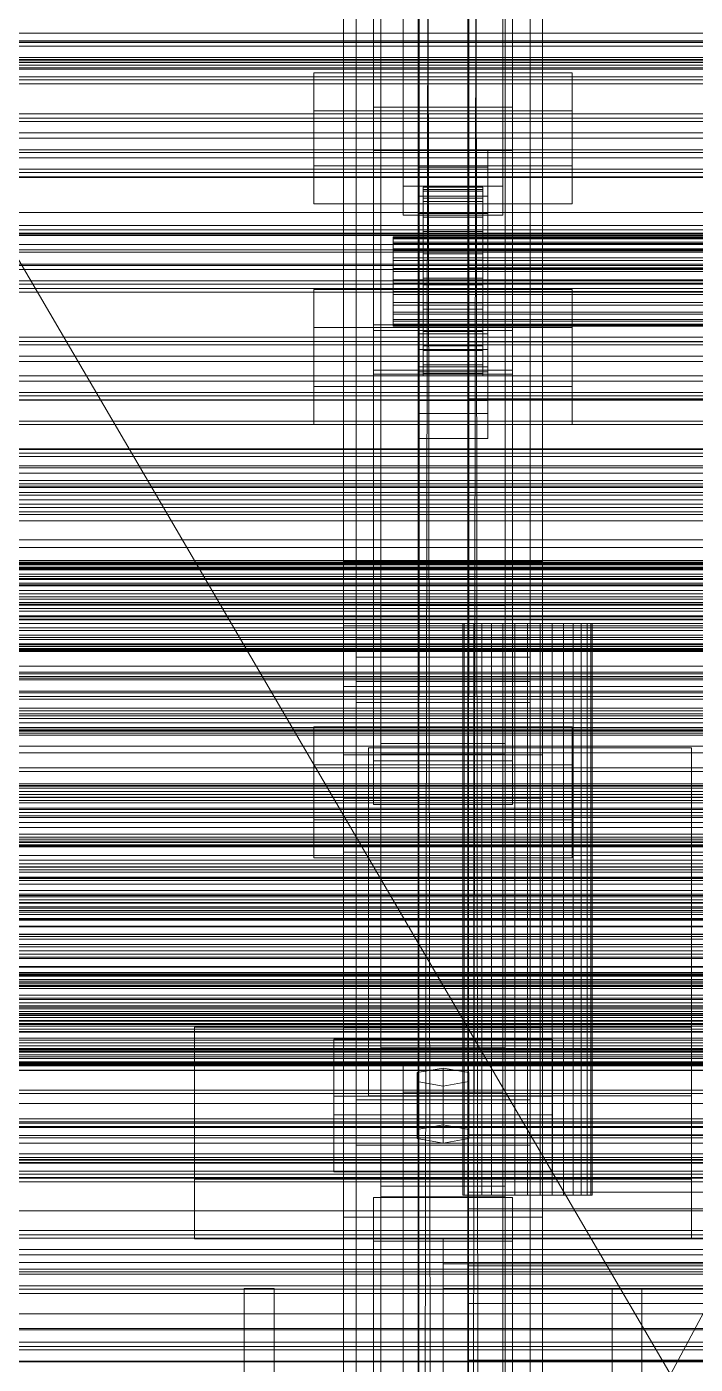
# Model space of a CAD drawing. Header units: millimetres. Extents: x -1970 to 59977, y -65068 to 6837.
# Drawn here: x -513.8 to -379.3, y -33534 to -33265 of the extents above; entities that cross this region are included whole.
import ezdxf

# ---------------------------------------------------------------- set-up
doc = ezdxf.new("R2010")
doc.units = ezdxf.units.MM
for name, color, linetype, lineweight in [('frontal_C01', 7, 'Continuous', 0), ('frontal_C02', 7, 'Continuous', 0), ('frontal_C03', 7, 'Continuous', 0), ('frontal_mezcladora', 7, 'Continuous', 0), ('frontal_secador', 7, 'Continuous', 0)]:
    doc.layers.add(name, color=color, linetype=linetype, lineweight=lineweight)

msp = doc.modelspace()

# ---------------------------------------------------------------- linework, layer by layer
at = {"layer": 'frontal_C01'}
for p, q in [((-442.5, -33383.501), (-442.5, -32742.009)), ((-417.5, -32742.009), (-417.5, -33383.501)), ((-442.5, -33409.133), (-442.5, -32767.641)), ((-417.5, -33409.133), (-417.5, -32767.641)), ((-450, -33372.504), (-450, -33007.252)), ((-410, -33007.252), (-410, -33372.504)), ((-450, -33420.131), (-450, -33054.879)), ((-410, -33420.131), (-410, -33054.879)), ((-450, -33466.278), (-450, -33101.026)), ((-410, -33101.026), (-410, -33466.278)), ((-447.5, -33391.752), (-447.5, -33115.512)), ((-412.5, -33115.512), (-412.5, -33391.752)), ((-447.5, -33400.883), (-447.5, -33124.643)), ((-412.5, -33400.883), (-412.5, -33124.643)), ((-450, -33504.38), (-450, -33139.128)), ((-410, -33504.38), (-410, -33139.128)), ((-444, -33324.929), (-444, -33237.742)), ((-416, -33237.742), (-416, -33324.929)), ((-444, -33246.873), (-444, -33334.06)), ((-416, -33334.06), (-416, -33246.873)), ((-456, -33337.33), (-456, -33317.85)), ((-456, -33317.85), (-404, -33317.85)), ((-456, -33325.47), (-456, -33317.85)), ((-404, -33317.85), (-404, -33337.33)), ((-404, -33317.85), (-404, -33325.47)), ((-404, -33325.47), (-456, -33325.47)), ((-456, -33325.47), (-456, -33344.95)), ((-416, -33324.929), (-444, -33324.929)), ((-444, -33324.929), (-444, -33334.06)), ((-416, -33334.06), (-416, -33324.929)), ((-404, -33344.95), (-404, -33325.47)), ((-444, -33334.06), (-416, -33334.06)), ((-404, -33337.33), (-456, -33337.33)), ((-456, -33337.33), (-456, -33344.95)), ((-404, -33344.95), (-404, -33337.33)), ((-456, -33344.95), (-404, -33344.95)), ((-410, -33372.504), (-450, -33372.504)), ((-450, -33372.504), (-450, -33420.131)), ((-450, -33737.755), (-450, -33372.504)), ((-410, -33420.131), (-410, -33372.504)), ((-410, -33372.504), (-410, -33737.755)), ((-417.5, -33381.356), (-442.5, -33381.356)), ((-442.5, -33381.356), (-442.5, -33411.278)), ((-442.5, -33470.368), (-442.5, -33381.356)), ((-417.5, -33411.278), (-417.5, -33381.356)), ((-417.5, -33381.356), (-417.5, -33470.368)), ((-442.5, -33409.133), (-442.5, -33383.501)), ((-442.5, -33383.501), (-417.5, -33383.501)), ((-417.5, -33383.501), (-417.5, -33409.133)), ((-450, -33397.642), (-450, -33385.467)), ((-450, -33385.467), (450, -33385.467)), ((-450, -33418.806), (-450, -33385.467)), ((-412.5, -33391.752), (-447.5, -33391.752)), ((-447.5, -33391.752), (-447.5, -33400.883)), ((-412.5, -33400.883), (-412.5, -33391.752)), ((450, -33397.642), (-450, -33397.642)), ((-450, -33397.642), (-450, -33430.981)), ((-447.5, -33400.883), (-412.5, -33400.883)), ((-417.5, -33409.133), (-442.5, -33409.133)), ((-442.5, -33411.278), (-417.5, -33411.278)), ((-442.5, -33500.29), (-442.5, -33411.278)), ((-417.5, -33500.29), (-417.5, -33411.278)), ((450, -33418.806), (-450, -33418.806)), ((-450, -33418.806), (-450, -33430.981)), ((-450, -33420.131), (-410, -33420.131)), ((-450, -33785.383), (-450, -33420.131)), ((-410, -33785.383), (-410, -33420.131)), ((-450, -33430.981), (450, -33430.981)), ((-452, -33483.829), (-452, -33468.61)), ((-452, -33468.61), (-408, -33468.61)), ((-452, -33480.041), (-452, -33468.61)), ((-410, -33466.278), (-450, -33466.278)), ((-450, -33466.278), (-450, -33504.38)), ((-450, -33831.53), (-450, -33466.278)), ((-410, -33504.38), (-410, -33466.278)), ((-410, -33466.278), (-410, -33831.53)), ((-408, -33468.61), (-408, -33483.829)), ((-408, -33468.61), (-408, -33480.041)), ((-442.5, -33500.29), (-442.5, -33470.368)), ((-442.5, -33470.368), (-417.5, -33470.368)), ((-417.5, -33470.368), (-417.5, -33500.29)), ((-417.5, -33472.513), (-442.5, -33472.513)), ((-442.5, -33472.513), (-442.5, -33498.145)), ((-442.5, -34114.005), (-442.5, -33472.513)), ((-438, -33479.264), (-438, -33473.176)), ((-438, -33473.176), (-418, -33473.176)), ((-438, -33613.72), (-438, -33473.176)), ((-418, -33473.176), (-418, -33479.264)), ((-418, -33473.176), (-418, -33613.72)), ((-417.5, -33498.145), (-417.5, -33472.513)), ((-417.5, -33472.513), (-417.5, -34114.005)), ((-430, -33474.394), (-435.196, -33475.307)), ((-435.196, -33475.307), (-435.196, -33477.133)), ((-435.196, -33486.737), (-435.196, -33475.307)), ((-424.804, -33475.307), (-430, -33474.394)), ((-430, -33485.824), (-430, -33474.394)), ((-424.804, -33477.133), (-424.804, -33475.307)), ((-424.804, -33486.737), (-424.804, -33475.307)), ((-418, -33479.264), (-438, -33479.264)), ((-438, -33479.264), (-438, -33619.807)), ((-435.196, -33477.133), (-430, -33478.046)), ((-435.196, -33488.564), (-435.196, -33477.133)), ((-430, -33478.046), (-424.804, -33477.133)), ((-430, -33478.046), (-430, -33489.477)), ((-424.804, -33488.564), (-424.804, -33477.133)), ((-418, -33619.807), (-418, -33479.264)), ((-408, -33480.041), (-452, -33480.041)), ((-452, -33480.041), (-452, -33495.26)), ((-447.5, -33489.895), (-447.5, -33480.764)), ((-447.5, -33480.764), (-412.5, -33480.764)), ((-447.5, -33757.004), (-447.5, -33480.764)), ((-412.5, -33480.764), (-412.5, -33489.895)), ((-412.5, -33480.764), (-412.5, -33757.004)), ((-408, -33495.26), (-408, -33480.041)), ((-408, -33483.829), (-452, -33483.829)), ((-452, -33483.829), (-452, -33495.26)), ((-408, -33495.26), (-408, -33483.829)), ((-435.196, -33486.737), (-430, -33485.824)), ((-435.196, -33488.564), (-435.196, -33486.737)), ((-430, -33485.824), (-424.804, -33486.737)), ((-424.804, -33486.737), (-424.804, -33488.564)), ((-412.5, -33489.895), (-447.5, -33489.895)), ((-447.5, -33766.135), (-447.5, -33489.895)), ((-430, -33489.477), (-435.196, -33488.564)), ((-424.804, -33488.564), (-430, -33489.477)), ((-412.5, -33766.135), (-412.5, -33489.895)), ((-452, -33495.26), (-408, -33495.26)), ((-442.5, -33498.145), (-417.5, -33498.145)), ((-442.5, -34139.637), (-442.5, -33498.145)), ((-417.5, -34139.637), (-417.5, -33498.145)), ((-417.5, -33500.29), (-442.5, -33500.29)), ((-450, -33504.38), (-410, -33504.38)), ((-450, -33869.632), (-450, -33504.38)), ((-410, -33869.632), (-410, -33504.38)), ((-425, -33537.21), (-425, -33521.747)), ((-425, -33521.747), (425, -33521.747)), ((-425, -33533.178), (-425, -33521.747)), ((425, -33533.178), (-425, -33533.178)), ((-425, -33533.178), (-425, -33548.64))]:
    msp.add_line(p, q, dxfattribs=at)
at = {"layer": 'frontal_C02'}
for p, q in [((-450, -33373.127), (-450, -33022.409)), ((-410, -33022.409), (-410, -33373.127)), ((-442.5, -33560.475), (-442.5, -33028.053)), ((-417.5, -33028.053), (-417.5, -33560.475)), ((-442.5, -33587.441), (-442.5, -33055.019)), ((-417.5, -33587.441), (-417.5, -33055.019)), ((-450, -33411.381), (-450, -33060.662)), ((-410, -33411.381), (-410, -33060.662)), ((-438, -33297.034), (-438, -33159.13)), ((-418, -33159.13), (-418, -33297.034)), ((-438, -33164.975), (-438, -33302.879)), ((-418, -33302.879), (-418, -33164.975)), ((-444, -33281.117), (-444, -33195.297)), ((-416, -33195.297), (-416, -33281.117)), ((-450, -33550.05), (-450, -33199.331)), ((-410, -33199.331), (-410, -33550.05)), ((-444, -33204.065), (-444, -33289.885)), ((-416, -33289.885), (-416, -33204.065)), ((-450, -33597.867), (-450, -33247.148)), ((-410, -33597.867), (-410, -33247.148)), ((-456, -33292.941), (-456, -33274.236)), ((-456, -33274.236), (-404, -33274.236)), ((-456, -33281.887), (-456, -33274.236)), ((-404, -33274.236), (-404, -33292.941)), ((-404, -33274.236), (-404, -33281.887)), ((-404, -33281.887), (-456, -33281.887)), ((-456, -33281.887), (-456, -33300.592)), ((-416, -33281.117), (-444, -33281.117)), ((-444, -33281.117), (-444, -33289.885)), ((-416, -33289.885), (-416, -33281.117)), ((-404, -33300.592), (-404, -33281.887)), ((-444, -33289.885), (-416, -33289.885)), ((-435, -33293.209), (-435, -33289.701)), ((-435, -33289.701), (-421, -33289.701)), ((-435, -33329.868), (-435, -33289.701)), ((-421, -33289.701), (-421, -33293.209)), ((-421, -33289.701), (-421, -33329.868)), ((-404, -33292.941), (-456, -33292.941)), ((-456, -33292.941), (-456, -33300.592)), ((-421, -33293.209), (-435, -33293.209)), ((-435, -33293.209), (-435, -33333.375)), ((-421, -33333.375), (-421, -33293.209)), ((-404, -33300.592), (-404, -33292.941)), ((-418, -33297.034), (-438, -33297.034)), ((-438, -33297.034), (-438, -33302.879)), ((-435, -33302.561), (-435, -33299.054)), ((-435, -33299.054), (-421, -33299.054)), ((-435, -33339.22), (-435, -33299.054)), ((-434, -33307.22), (-434, -33297.226)), ((-434, -33297.226), (-434, -33297.702)), ((-434, -33297.226), (-422, -33297.226)), ((-434, -33298.044), (-434, -33297.226)), ((-434, -33307.445), (-434, -33297.702)), ((-434, -33297.702), (-434, -33299.439)), ((-434, -33297.702), (-422, -33297.702)), ((-434, -33307.607), (-434, -33298.044)), ((-434, -33298.044), (-422, -33298.044)), ((-434, -33300.1), (-434, -33298.044)), ((-422, -33297.702), (-422, -33297.226)), ((-422, -33297.226), (-422, -33307.22)), ((-422, -33297.226), (-422, -33298.044)), ((-422, -33299.439), (-422, -33297.702)), ((-422, -33297.702), (-422, -33307.445)), ((-422, -33298.044), (-422, -33307.607)), ((-422, -33298.044), (-422, -33300.1)), ((-421, -33299.054), (-421, -33302.561)), ((-421, -33299.054), (-421, -33339.22)), ((-418, -33302.879), (-418, -33297.034)), ((-456, -33300.592), (-404, -33300.592)), ((-434, -33308.268), (-434, -33299.439)), ((-434, -33299.439), (-434, -33302.32)), ((-434, -33299.439), (-422, -33299.439)), ((-434, -33308.581), (-434, -33300.1)), ((-434, -33300.1), (-422, -33300.1)), ((-434, -33303.255), (-434, -33300.1)), ((-422, -33302.32), (-422, -33299.439)), ((-422, -33299.439), (-422, -33308.268)), ((-422, -33300.1), (-422, -33308.581)), ((-422, -33300.1), (-422, -33303.255)), ((-438, -33302.879), (-418, -33302.879)), ((-421, -33302.561), (-435, -33302.561)), ((-435, -33302.561), (-435, -33342.727)), ((-434, -33309.633), (-434, -33302.32)), ((-434, -33302.32), (-434, -33306.148)), ((-434, -33302.32), (-422, -33302.32)), ((-434, -33310.076), (-434, -33303.255)), ((-434, -33303.255), (-422, -33303.255)), ((-434, -33307.293), (-434, -33303.255)), ((-422, -33306.148), (-422, -33302.32)), ((-422, -33302.32), (-422, -33309.633)), ((-422, -33303.255), (-422, -33310.076)), ((-422, -33303.255), (-422, -33307.293)), ((-421, -33342.727), (-421, -33302.561)), ((-440, -33307.607), (-440, -33307.22)), ((-440, -33307.22), (-440, -33307.445)), ((-440, -33307.22), (440, -33307.22)), ((-434, -33311.446), (-434, -33306.148)), ((-434, -33306.148), (-434, -33310.661)), ((-434, -33306.148), (-422, -33306.148)), ((-434, -33307.445), (-434, -33307.22)), ((-422, -33307.22), (-434, -33307.22)), ((-434, -33307.22), (-434, -33307.607)), ((-434, -33311.988), (-434, -33307.293)), ((-434, -33307.293), (-422, -33307.293)), ((-434, -33311.938), (-434, -33307.293)), ((-422, -33310.661), (-422, -33306.148)), ((-422, -33306.148), (-422, -33311.446)), ((-422, -33307.22), (-422, -33307.445)), ((-422, -33307.607), (-422, -33307.22)), ((-422, -33307.293), (-422, -33311.988)), ((-422, -33307.293), (-422, -33311.938)), ((-440, -33307.445), (-440, -33308.268)), ((-440, -33307.445), (440, -33307.445)), ((-440, -33308.581), (-440, -33307.607)), ((-440, -33307.607), (440, -33307.607)), ((-440, -33308.268), (-440, -33309.633)), ((-440, -33308.268), (440, -33308.268)), ((-440, -33310.076), (-440, -33308.581)), ((-440, -33308.581), (440, -33308.581)), ((-440, -33309.633), (-440, -33311.446)), ((-440, -33309.633), (440, -33309.633)), ((-440, -33311.988), (-440, -33310.076)), ((-440, -33310.076), (440, -33310.076)), ((-434, -33308.268), (-434, -33307.445)), ((-422, -33307.445), (-434, -33307.445)), ((-422, -33307.607), (-434, -33307.607)), ((-434, -33307.607), (-434, -33308.581)), ((-434, -33309.633), (-434, -33308.268)), ((-422, -33308.268), (-434, -33308.268)), ((-422, -33308.581), (-434, -33308.581)), ((-434, -33308.581), (-434, -33310.076)), ((-434, -33311.446), (-434, -33309.633)), ((-422, -33309.633), (-434, -33309.633)), ((-422, -33310.076), (-434, -33310.076)), ((-434, -33310.076), (-434, -33311.988)), ((-422, -33307.445), (-422, -33308.268)), ((-422, -33308.581), (-422, -33307.607)), ((-422, -33308.268), (-422, -33309.633)), ((-422, -33310.076), (-422, -33308.581)), ((-422, -33309.633), (-422, -33311.446)), ((-422, -33311.988), (-422, -33310.076)), ((-440, -33311.446), (-440, -33313.584)), ((-440, -33311.446), (440, -33311.446)), ((-440, -33314.189), (-440, -33311.988)), ((-440, -33311.988), (440, -33311.988)), ((-434, -33310.661), (-434, -33313.584)), ((-422, -33310.661), (-434, -33310.661)), ((-434, -33310.661), (-434, -33315.553)), ((-434, -33313.584), (-434, -33311.446)), ((-422, -33311.446), (-434, -33311.446)), ((-434, -33314.189), (-434, -33311.938)), ((-434, -33311.938), (-422, -33311.938)), ((-434, -33316.875), (-434, -33311.938)), ((-422, -33311.988), (-434, -33311.988)), ((-434, -33311.988), (-434, -33314.189)), ((-422, -33313.584), (-422, -33310.661)), ((-422, -33315.553), (-422, -33310.661)), ((-422, -33311.446), (-422, -33313.584)), ((-422, -33311.938), (-422, -33314.189)), ((-422, -33311.938), (-422, -33316.875)), ((-422, -33314.189), (-422, -33311.988)), ((-440, -33313.584), (-440, -33315.901)), ((440, -33313.584), (-440, -33313.584)), ((-440, -33316.527), (-440, -33314.189)), ((-440, -33314.189), (440, -33314.189)), ((-434, -33313.584), (-422, -33313.584)), ((-434, -33315.901), (-434, -33313.584)), ((-422, -33314.189), (-434, -33314.189)), ((-434, -33314.189), (-434, -33316.527)), ((-425, -33328.326), (-425, -33313.479)), ((-425, -33313.479), (425, -33313.479)), ((-425, -33324.955), (-425, -33313.479)), ((-422, -33313.584), (-422, -33315.901)), ((-422, -33316.527), (-422, -33314.189)), ((-440, -33315.901), (-440, -33318.24)), ((-440, -33315.901), (440, -33315.901)), ((-440, -33318.845), (-440, -33316.527)), ((-440, -33316.527), (440, -33316.527)), ((-434, -33315.901), (-434, -33315.553)), ((-434, -33315.553), (-434, -33320.491)), ((-434, -33315.553), (-422, -33315.553)), ((-434, -33318.24), (-434, -33315.901)), ((-422, -33315.901), (-434, -33315.901)), ((-434, -33316.527), (-434, -33316.875)), ((-422, -33316.527), (-434, -33316.527)), ((-434, -33316.527), (-434, -33318.845)), ((-434, -33316.875), (-422, -33316.875)), ((-434, -33321.767), (-434, -33316.875)), ((-422, -33320.491), (-422, -33315.553)), ((-422, -33315.553), (-422, -33315.901)), ((-422, -33315.901), (-422, -33318.24)), ((-422, -33316.875), (-422, -33316.527)), ((-422, -33318.845), (-422, -33316.527)), ((-422, -33316.875), (-422, -33321.767)), ((-440, -33318.24), (-440, -33320.441)), ((-440, -33318.24), (440, -33318.24)), ((-440, -33320.983), (-440, -33318.845)), ((-440, -33318.845), (440, -33318.845)), ((-440, -33320.441), (-440, -33322.353)), ((-440, -33320.441), (440, -33320.441)), ((-434, -33320.441), (-434, -33318.24)), ((-434, -33318.24), (-434, -33320.491)), ((-422, -33318.24), (-434, -33318.24)), ((-434, -33318.845), (-434, -33321.767)), ((-422, -33318.845), (-434, -33318.845)), ((-434, -33318.845), (-434, -33320.983)), ((-434, -33322.353), (-434, -33320.441)), ((-434, -33320.441), (-434, -33325.136)), ((-422, -33320.441), (-434, -33320.441)), ((-434, -33320.491), (-434, -33325.136)), ((-434, -33320.491), (-422, -33320.491)), ((-422, -33320.491), (-422, -33318.24)), ((-422, -33318.24), (-422, -33320.441)), ((-422, -33321.767), (-422, -33318.845)), ((-422, -33320.983), (-422, -33318.845)), ((-422, -33325.136), (-422, -33320.441)), ((-422, -33320.441), (-422, -33322.353)), ((-422, -33325.136), (-422, -33320.491)), ((-440, -33322.796), (-440, -33320.983)), ((-440, -33320.983), (440, -33320.983)), ((-440, -33322.353), (-440, -33323.847)), ((-440, -33322.353), (440, -33322.353)), ((-440, -33324.16), (-440, -33322.796)), ((-440, -33322.796), (440, -33322.796)), ((-434, -33320.983), (-434, -33326.281)), ((-422, -33320.983), (-434, -33320.983)), ((-434, -33320.983), (-434, -33322.796)), ((-434, -33321.767), (-422, -33321.767)), ((-434, -33326.281), (-434, -33321.767)), ((-434, -33323.847), (-434, -33322.353)), ((-434, -33322.353), (-434, -33329.174)), ((-422, -33322.353), (-434, -33322.353)), ((-434, -33322.796), (-434, -33330.109)), ((-422, -33322.796), (-434, -33322.796)), ((-434, -33322.796), (-434, -33324.16)), ((-422, -33326.281), (-422, -33320.983)), ((-422, -33322.796), (-422, -33320.983)), ((-422, -33321.767), (-422, -33326.281)), ((-422, -33329.174), (-422, -33322.353)), ((-422, -33322.353), (-422, -33323.847)), ((-422, -33330.109), (-422, -33322.796)), ((-422, -33324.16), (-422, -33322.796)), ((-444, -33334.85), (-444, -33326.082)), ((-444, -33326.082), (-416, -33326.082)), ((-444, -33412.637), (-444, -33326.082)), ((-440, -33323.847), (-440, -33324.821)), ((-440, -33323.847), (440, -33323.847)), ((-440, -33324.984), (-440, -33324.16)), ((-440, -33324.16), (440, -33324.16)), ((-440, -33324.821), (-440, -33325.209)), ((-440, -33324.821), (440, -33324.821)), ((-440, -33325.209), (-440, -33324.984)), ((-440, -33324.984), (440, -33324.984)), ((-440, -33325.209), (440, -33325.209)), ((-434, -33324.821), (-434, -33323.847)), ((-434, -33323.847), (-434, -33332.328)), ((-422, -33323.847), (-434, -33323.847)), ((-434, -33324.16), (-434, -33332.989)), ((-422, -33324.16), (-434, -33324.16)), ((-434, -33324.16), (-434, -33324.984)), ((-434, -33325.209), (-434, -33324.821)), ((-434, -33324.821), (-434, -33334.385)), ((-422, -33324.821), (-434, -33324.821)), ((-434, -33324.984), (-434, -33334.727)), ((-422, -33324.984), (-434, -33324.984)), ((-434, -33324.984), (-434, -33325.209)), ((-434, -33325.136), (-434, -33329.174)), ((-434, -33325.136), (-422, -33325.136)), ((-434, -33325.209), (-434, -33335.203)), ((-422, -33325.209), (-434, -33325.209)), ((425, -33324.955), (-425, -33324.955)), ((-425, -33324.955), (-425, -33339.802)), ((-422, -33332.328), (-422, -33323.847)), ((-422, -33323.847), (-422, -33324.821)), ((-422, -33332.989), (-422, -33324.16)), ((-422, -33324.984), (-422, -33324.16)), ((-422, -33334.385), (-422, -33324.821)), ((-422, -33324.821), (-422, -33325.209)), ((-422, -33334.727), (-422, -33324.984)), ((-422, -33325.209), (-422, -33324.984)), ((-422, -33329.174), (-422, -33325.136)), ((-422, -33335.203), (-422, -33325.209)), ((-416, -33326.082), (-416, -33334.85)), ((-416, -33326.082), (-416, -33412.637)), ((-435, -33340.151), (-435, -33326.706)), ((-435, -33326.706), (-421, -33326.706)), ((-435, -33334.357), (-435, -33326.706)), ((-434, -33326.281), (-422, -33326.281)), ((-434, -33330.109), (-434, -33326.281)), ((425, -33328.326), (-425, -33328.326)), ((-425, -33328.326), (-425, -33339.802)), ((-422, -33326.281), (-422, -33330.109)), ((-421, -33326.706), (-421, -33340.151)), ((-421, -33326.706), (-421, -33334.357)), ((-421, -33329.868), (-435, -33329.868)), ((-435, -33329.868), (-435, -33333.375)), ((-434, -33329.174), (-434, -33332.328)), ((-434, -33329.174), (-422, -33329.174)), ((-434, -33330.109), (-422, -33330.109)), ((-434, -33332.989), (-434, -33330.109)), ((-422, -33332.328), (-422, -33329.174)), ((-422, -33330.109), (-422, -33332.989)), ((-421, -33333.375), (-421, -33329.868)), ((-435, -33333.375), (-421, -33333.375)), ((-434, -33332.328), (-434, -33334.385)), ((-434, -33332.328), (-422, -33332.328)), ((-434, -33332.989), (-422, -33332.989)), ((-434, -33334.727), (-434, -33332.989)), ((-422, -33334.385), (-422, -33332.328)), ((-422, -33332.989), (-422, -33334.727)), ((-416, -33334.85), (-444, -33334.85)), ((-444, -33334.85), (-444, -33421.405)), ((-421, -33334.357), (-435, -33334.357)), ((-435, -33334.357), (-435, -33347.801)), ((-434, -33334.385), (-434, -33335.203)), ((-434, -33334.385), (-422, -33334.385)), ((-434, -33334.727), (-422, -33334.727)), ((-434, -33335.203), (-434, -33334.727)), ((-434, -33335.203), (-422, -33335.203)), ((-422, -33335.203), (-422, -33334.385)), ((-422, -33334.727), (-422, -33335.203)), ((-421, -33347.801), (-421, -33334.357)), ((-416, -33421.405), (-416, -33334.85)), ((-421, -33339.22), (-435, -33339.22)), ((-435, -33339.22), (-435, -33342.727)), ((-421, -33342.727), (-421, -33339.22)), ((-421, -33340.151), (-435, -33340.151)), ((-435, -33340.151), (-435, -33347.801)), ((-425, -33339.802), (425, -33339.802)), ((-421, -33347.801), (-421, -33340.151)), ((-435, -33342.727), (-421, -33342.727)), ((-435, -33347.801), (-421, -33347.801)), ((-410, -33373.127), (-450, -33373.127)), ((-450, -33373.127), (-450, -33411.381)), ((-450, -33723.846), (-450, -33373.127)), ((-410, -33411.381), (-410, -33373.127)), ((-410, -33373.127), (-410, -33723.846)), ((-447.5, -33396.638), (-447.5, -33387.87)), ((-447.5, -33387.87), (-412.5, -33387.87)), ((-447.5, -33569.574), (-447.5, -33387.87)), ((-412.5, -33387.87), (-412.5, -33396.638)), ((-412.5, -33387.87), (-412.5, -33569.574)), ((-412.5, -33396.638), (-447.5, -33396.638)), ((-447.5, -33578.342), (-447.5, -33396.638)), ((-412.5, -33578.342), (-412.5, -33396.638)), ((-456, -33424.461), (-456, -33405.756)), ((-456, -33405.756), (-404, -33405.756)), ((-456, -33413.406), (-456, -33405.756)), ((-404, -33405.756), (-404, -33424.461)), ((-404, -33405.756), (-404, -33413.406)), ((-450, -33411.381), (-410, -33411.381)), ((-450, -33762.099), (-450, -33411.381)), ((-410, -33762.099), (-410, -33411.381)), ((-404, -33413.406), (-456, -33413.406)), ((-456, -33413.406), (-456, -33432.111)), ((-416, -33412.637), (-444, -33412.637)), ((-444, -33412.637), (-444, -33421.405)), ((-416, -33421.405), (-416, -33412.637)), ((-404, -33432.111), (-404, -33413.406)), ((-444, -33421.405), (-416, -33421.405)), ((-404, -33424.461), (-456, -33424.461)), ((-456, -33424.461), (-456, -33432.111)), ((-404, -33432.111), (-404, -33424.461)), ((-456, -33432.111), (-404, -33432.111)), ((-480, -33496.746), (-480, -33466.185)), ((-480, -33466.185), (-380, -33466.185)), ((-480, -33508.746), (-480, -33466.185)), ((-380, -33466.185), (-380, -33496.746)), ((-380, -33466.185), (-380, -33508.746)), ((-425, -33502.707), (-425, -33487.86)), ((-425, -33487.86), (425, -33487.86)), ((-425, -33499.336), (-425, -33487.86)), ((-380, -33496.746), (-480, -33496.746)), ((-480, -33496.746), (-480, -33508.746)), ((-380, -33508.746), (-380, -33496.746)), ((-444, -33509.23), (-444, -33500.463)), ((-444, -33500.463), (-416, -33500.463)), ((-444, -33587.996), (-444, -33500.463)), ((425, -33499.336), (-425, -33499.336)), ((-425, -33499.336), (-425, -33514.183)), ((-416, -33500.463), (-416, -33509.23)), ((-416, -33500.463), (-416, -33587.996)), ((425, -33502.707), (-425, -33502.707)), ((-425, -33502.707), (-425, -33514.183)), ((-480, -33508.746), (-380, -33508.746)), ((-430, -33508.746), (-430, -33513.746)), ((430, -33508.746), (-430, -33508.746)), ((-416, -33509.23), (-444, -33509.23)), ((-444, -33509.23), (-444, -33596.764)), ((-416, -33596.764), (-416, -33509.23)), ((430, -33513.746), (-430, -33513.746)), ((-430, -33513.746), (-430, -33563.746)), ((-425, -33514.183), (425, -33514.183)), ((-470, -33621.746), (-470, -33518.746)), ((-470, -33518.746), (-464, -33518.746)), ((-464, -33621.746), (-464, -33518.746)), ((-430, -33621.746), (-375, -33518.746)), ((-375, -33518.746), (-430, -33518.746)), ((-430, -33518.746), (-430, -33621.746)), ((-396, -33621.746), (-396, -33518.746)), ((-396, -33518.746), (-390, -33518.746)), ((-390, -33621.746), (-390, -33518.746))]:
    msp.add_line(p, q, dxfattribs=at)
at = {"layer": 'frontal_C03'}
for p, q in [((-1250, -33266.272), (1250, -33266.272)), ((1250, -33267.793), (-1250, -33267.793)), ((-1250, -33267.869), (1250, -33267.869)), ((1250, -33268.851), (-1250, -33268.851)), ((1250, -33271.158), (-1250, -33271.158)), ((-1250, -33271.588), (1250, -33271.588)), ((1250, -33271.812), (-1250, -33271.812)), ((1250, -33272.693), (-1250, -33272.693)), ((-1250, -33272.717), (1250, -33272.717)), ((-1250, -33275.055), (1250, -33275.055)), ((-1250, -33275.64), (1250, -33275.64)), ((-1250, -33276.437), (1250, -33276.437)), ((1250, -33282.499), (-1250, -33282.499)), ((1250, -33283.381), (-1250, -33283.381)), ((1250, -33284.034), (-1250, -33284.034)), ((1250, -33286.342), (-1250, -33286.342)), ((-1250, -33287.399), (1250, -33287.399)), ((1250, -33290.251), (-1250, -33290.251)), ((1250, -33291.308), (-1250, -33291.308)), ((1250, -33293.616), (-1250, -33293.616)), ((-1500, -33295.272), (1500, -33295.272)), ((1250, -33294.269), (-1250, -33294.269)), ((1250, -33295.151), (-1250, -33295.151)), ((1500, -33306.68), (-1500, -33306.68)), ((1500, -33306.965), (-1500, -33306.965)), ((1250, -33304.957), (-1250, -33304.957)), ((1250, -33305.838), (-1250, -33305.838)), ((1250, -33306.492), (-1250, -33306.492)), ((1250, -33308.799), (-1250, -33308.799)), ((-1250, -33309.856), (1250, -33309.856)), ((1250, -33312.709), (-1250, -33312.709)), ((1250, -33313.766), (-1250, -33313.766)), ((1250, -33316.073), (-1250, -33316.073)), ((1250, -33316.727), (-1250, -33316.727)), ((1250, -33317.608), (-1250, -33317.608)), ((-1500, -33318.373), (1500, -33318.373)), ((1250, -33327.415), (-1250, -33327.415)), ((1250, -33328.296), (-1250, -33328.296)), ((1250, -33328.949), (-1250, -33328.949)), ((1250, -33331.257), (-1250, -33331.257)), ((-1250, -33332.314), (1250, -33332.314)), ((1250, -33335.166), (-1250, -33335.166)), ((1250, -33336.224), (-1250, -33336.224)), ((1250, -33338.531), (-1250, -33338.531)), ((1250, -33339.184), (-1250, -33339.184)), ((1250, -33340.066), (-1250, -33340.066)), ((-1500, -33344.278), (1500, -33344.278)), ((1250, -33349.872), (-1250, -33349.872)), ((1250, -33350.754), (-1250, -33350.754)), ((1250, -33351.407), (-1250, -33351.407)), ((1500, -33353.261), (-1500, -33353.261)), ((1250, -33353.714), (-1250, -33353.714)), ((-1250, -33354.772), (1250, -33354.772)), ((-1250, -33356.261), (1250, -33356.261)), ((-1250, -33356.894), (1250, -33356.894)), ((-1250, -33357.358), (1250, -33357.358)), ((1250, -33357.624), (-1250, -33357.624)), ((1250, -33358.681), (-1250, -33358.681)), ((-1250, -33359.214), (1250, -33359.214)), ((-1250, -33360.11), (1250, -33360.11)), ((1250, -33360.989), (-1250, -33360.989)), ((1250, -33361.642), (-1250, -33361.642)), ((1250, -33362.523), (-1250, -33362.523)), ((-1250, -33363.062), (1250, -33363.062)), ((-1250, -33364.33), (1250, -33364.33)), ((-1250, -33368.177), (1250, -33368.177)), ((-1250, -33369.729), (1250, -33369.729)), ((-1500, -33372.651), (1500, -33372.651)), ((-1500, -33372.875), (1500, -33372.875)), ((-1500, -33373.04), (1500, -33373.04)), ((-1500, -33373.697), (1500, -33373.697)), ((-1500, -33374.015), (1500, -33374.015)), ((1250, -33372.33), (-1250, -33372.33)), ((1250, -33373.211), (-1250, -33373.211)), ((1250, -33373.865), (-1250, -33373.865)), ((-1250, -33374.21), (1250, -33374.21)), ((-1500, -33375.061), (1500, -33375.061)), ((-1500, -33375.51), (1500, -33375.51)), ((-1500, -33376.873), (1500, -33376.873)), ((1250, -33375.941), (-1250, -33375.941)), ((1250, -33376.172), (-1250, -33376.172)), ((-1250, -33377.229), (1250, -33377.229)), ((-1500, -33377.423), (1500, -33377.423)), ((1500, -33378.384), (-1500, -33378.384)), ((-1500, -33379.011), (1500, -33379.011)), ((1500, -33379.624), (-1500, -33379.624)), ((-1500, -33381.328), (1500, -33381.328)), ((-1500, -33381.963), (1500, -33381.963)), ((1250, -33380.081), (-1250, -33380.081)), ((-1250, -33380.749), (1250, -33380.749)), ((1250, -33381.139), (-1250, -33381.139)), ((-1250, -33382.542), (1250, -33382.542)), ((-1500, -33383.667), (1500, -33383.667)), ((-1500, -33384.28), (1500, -33384.28)), ((1250, -33383.446), (-1250, -33383.446)), ((1250, -33384.1), (-1250, -33384.1)), ((1250, -33384.981), (-1250, -33384.981)), ((-1500, -33385.868), (1500, -33385.868)), ((-1500, -33386.418), (1500, -33386.418)), ((-1500, -33387.367), (1500, -33387.367)), ((-1500, -33387.781), (1500, -33387.781)), ((-1250, -33387.35), (1250, -33387.35)), ((-1500, -33388.23), (1500, -33388.23)), ((-1500, -33389.276), (1500, -33389.276)), ((-1500, -33389.594), (1500, -33389.594)), ((-1500, -33390.251), (1500, -33390.251)), ((-1500, -33390.416), (1500, -33390.416)), ((-1500, -33390.64), (1500, -33390.64)), ((-1250, -33389.081), (1250, -33389.081)), ((-1250, -33393.561), (1250, -33393.561)), ((1250, -33394.787), (-1250, -33394.787)), ((-1250, -33395.114), (1250, -33395.114)), ((1250, -33395.669), (-1250, -33395.669)), ((1250, -33396.322), (-1250, -33396.322)), ((1250, -33398.63), (-1250, -33398.63)), ((-1250, -33398.961), (1250, -33398.961)), ((-1250, -33399.687), (1250, -33399.687)), ((-1250, -33400.228), (1250, -33400.228)), ((1250, -33402.539), (-1250, -33402.539)), ((-1250, -33403.181), (1250, -33403.181)), ((1250, -33403.596), (-1250, -33403.596)), ((-1250, -33404.077), (1250, -33404.077)), ((1250, -33405.904), (-1250, -33405.904)), ((-1250, -33405.933), (1250, -33405.933)), ((-1250, -33406.397), (1250, -33406.397)), ((1250, -33406.557), (-1250, -33406.557)), ((-1250, -33407.03), (1250, -33407.03)), ((1250, -33407.439), (-1250, -33407.439)), ((1250, -33417.245), (-1250, -33417.245)), ((1250, -33418.126), (-1250, -33418.126)), ((1250, -33418.78), (-1250, -33418.78)), ((1250, -33421.087), (-1250, -33421.087)), ((-1250, -33422.145), (1250, -33422.145)), ((1250, -33424.997), (-1250, -33424.997)), ((1250, -33426.054), (-1250, -33426.054)), ((1250, -33428.361), (-1250, -33428.361)), ((1250, -33429.015), (-1250, -33429.015)), ((1250, -33429.896), (-1250, -33429.896)), ((-1250, -33432.562), (1250, -33432.562)), ((-1250, -33433.359), (1250, -33433.359)), ((-1250, -33433.944), (1250, -33433.944)), ((-1250, -33436.282), (1250, -33436.282)), ((-1250, -33437.411), (1250, -33437.411)), ((1250, -33439.703), (-1250, -33439.703)), ((1250, -33440.584), (-1250, -33440.584)), ((-1250, -33441.13), (1250, -33441.13)), ((1250, -33441.237), (-1250, -33441.237)), ((-1250, -33442.727), (1250, -33442.727)), ((1250, -33443.545), (-1250, -33443.545)), ((-1250, -33444.602), (1250, -33444.602)), ((1250, -33447.454), (-1250, -33447.454)), ((-1250, -33447.574), (1250, -33447.574)), ((1250, -33448.512), (-1250, -33448.512)), ((-1250, -33449.53), (1250, -33449.53)), ((1250, -33450.819), (-1250, -33450.819)), ((1250, -33451.473), (-1250, -33451.473)), ((1250, -33452.354), (-1250, -33452.354)), ((-1250, -33455.174), (1250, -33455.174)), ((-1268, -33455.548), (1268, -33455.548)), ((-1268, -33455.772), (1268, -33455.772)), ((-1268, -33455.936), (1268, -33455.936)), ((-1268, -33456.594), (1268, -33456.594)), ((-1268, -33456.911), (1268, -33456.911)), ((-1268, -33457.957), (1268, -33457.957)), ((1250, -33457.356), (-1250, -33457.356)), ((-1268, -33458.407), (1268, -33458.407)), ((-1268, -33459.77), (1268, -33459.77)), ((-1268, -33460.32), (1268, -33460.32)), ((-1268, -33461.907), (1268, -33461.907)), ((1268, -33462.521), (-1268, -33462.521)), ((1250, -33462.16), (-1250, -33462.16)), ((1250, -33463.042), (-1250, -33463.042)), ((-1250, -33463.413), (1250, -33463.413)), ((-1268, -33464.224), (1268, -33464.224)), ((-1268, -33464.86), (1268, -33464.86)), ((1250, -33463.695), (-1250, -33463.695)), ((-1250, -33465.671), (1250, -33465.671)), ((1250, -33466.003), (-1250, -33466.003)), ((-1268, -33466.563), (1268, -33466.563)), ((-1268, -33467.177), (1268, -33467.177)), ((-1268, -33468.764), (1268, -33468.764)), ((-1250, -33467.06), (1250, -33467.06)), ((-1268, -33469.314), (1268, -33469.314)), ((-1268, -33470.677), (1268, -33470.677)), ((-1268, -33471.127), (1268, -33471.127)), ((1250, -33469.912), (-1250, -33469.912)), ((1250, -33470.969), (-1250, -33470.969)), ((-1268, -33472.173), (1268, -33472.173)), ((-1268, -33472.49), (1268, -33472.49)), ((-1268, -33473.148), (1268, -33473.148)), ((-1268, -33473.312), (1268, -33473.312)), ((-1268, -33473.536), (1268, -33473.536)), ((-1250, -33471.728), (1250, -33471.728)), ((1250, -33473.277), (-1250, -33473.277)), ((-1250, -33473.91), (1250, -33473.91)), ((1250, -33473.93), (-1250, -33473.93)), ((1250, -33474.812), (-1250, -33474.812)), ((-1250, -33479.554), (1250, -33479.554)), ((-1250, -33481.51), (1250, -33481.51)), ((1250, -33484.618), (-1250, -33484.618)), ((1250, -33485.499), (-1250, -33485.499)), ((1250, -33486.153), (-1250, -33486.153)), ((-1250, -33486.357), (1250, -33486.357)), ((-1250, -33487.954), (1250, -33487.954)), ((1250, -33488.46), (-1250, -33488.46)), ((-1250, -33489.517), (1250, -33489.517)), ((-1250, -33491.673), (1250, -33491.673)), ((1250, -33492.37), (-1250, -33492.37)), ((-1250, -33492.802), (1250, -33492.802)), ((1250, -33493.427), (-1250, -33493.427)), ((-1250, -33495.14), (1250, -33495.14)), ((-1250, -33495.725), (1250, -33495.725)), ((1250, -33495.734), (-1250, -33495.734)), ((1250, -33496.388), (-1250, -33496.388)), ((-1250, -33496.522), (1250, -33496.522)), ((1250, -33497.269), (-1250, -33497.269)), ((1250, -33507.076), (-1250, -33507.076)), ((1250, -33507.957), (-1250, -33507.957)), ((1250, -33508.61), (-1250, -33508.61)), ((1250, -33510.918), (-1250, -33510.918)), ((-1250, -33511.975), (1250, -33511.975)), ((-1500, -33515.356), (1500, -33515.356)), ((1250, -33514.827), (-1250, -33514.827)), ((1250, -33515.885), (-1250, -33515.885)), ((1250, -33518.192), (-1250, -33518.192)), ((1250, -33518.845), (-1250, -33518.845)), ((1250, -33519.727), (-1250, -33519.727)), ((1500, -33526.765), (-1500, -33526.765)), ((1500, -33527.05), (-1500, -33527.05)), ((1250, -33529.533), (-1250, -33529.533)), ((1250, -33530.415), (-1250, -33530.415)), ((1250, -33531.068), (-1250, -33531.068)), ((1250, -33533.375), (-1250, -33533.375))]:
    msp.add_line(p, q, dxfattribs=at)
at = {"layer": 'frontal_mezcladora'}
for p, q in [((-300, -33680), (-575, -33210)), ((-980, -33340), (-80, -33340)), ((-980, -33390), (-80, -33390)), ((-1450, -33428.8), (-160, -33428.8)), ((-1450, -33429.522), (-160, -33429.522)), ((-1450, -33431.64), (-160, -33431.64)), ((-1450, -33435.009), (-160, -33435.009)), ((-1450, -33439.4), (-160, -33439.4)), ((-1450, -33444.513), (-160, -33444.513)), ((-160, -33450), (-1450, -33450)), ((-1450, -33455.487), (-160, -33455.487)), ((-1450, -33460.6), (-160, -33460.6)), ((-1450, -33464.991), (-160, -33464.991)), ((-1450, -33468.36), (-160, -33468.36)), ((-1450, -33470.478), (-160, -33470.478)), ((-1450, -33471.2), (-160, -33471.2))]:
    msp.add_line(p, q, dxfattribs=at)
at = {"layer": 'frontal_secador'}
for p, q in [((-433.02, -33225.78), (-435, -34283)), ((-433.02, -33225.78), (-431.48, -34297.08)), ((-434.78, -33232.82), (-435, -34283)), ((-423.38, -33233.82), (-425, -34277)), ((-423.38, -33233.82), (-422.12, -34288.52)), ((-435, -34283), (-435, -33237)), ((-424.82, -33239.58), (-425, -34277)), ((-425, -34277), (-425, -33243)), ((1360, -33268.141), (-1360, -33268.141)), ((1360, -33272.137), (-1360, -33272.137)), ((1360, -33273.5), (-1360, -33273.5)), ((1250, -33273.25), (-1250, -33273.25)), ((1250, -33289.715), (-1250, -33289.715)), ((1250, -33302.349), (-1250, -33302.349)), ((1250, -33310.291), (-1250, -33310.291)), ((1250, -33313), (-1250, -33313)), ((-1250, -33345), (1250, -33345)), ((-1250, -33350), (1250, -33350)), ((-425.75, -33385), (-426, -33385)), ((-426, -33500), (-426, -33385)), ((-425.01, -33385), (-425.75, -33385)), ((-425.75, -33500), (-425.75, -33385)), ((-423.809, -33385), (-425.01, -33385)), ((-425.01, -33500), (-425.01, -33385)), ((-422.192, -33385), (-423.809, -33385)), ((-423.809, -33500), (-423.809, -33385)), ((-420.222, -33385), (-422.192, -33385)), ((-422.192, -33500), (-422.192, -33385)), ((-417.975, -33385), (-420.222, -33385)), ((-420.222, -33500), (-420.222, -33385)), ((-415.536, -33385), (-417.975, -33385)), ((-417.975, -33500), (-417.975, -33385)), ((-413, -33385), (-415.536, -33385)), ((-415.536, -33500), (-415.536, -33385)), ((-413, -33385), (-410.464, -33385)), ((-413, -33385), (-413, -33500)), ((-410.464, -33385), (-408.025, -33385)), ((-410.464, -33500), (-410.464, -33385)), ((-408.025, -33385), (-405.778, -33385)), ((-408.025, -33500), (-408.025, -33385)), ((-405.778, -33385), (-403.808, -33385)), ((-405.778, -33500), (-405.778, -33385)), ((-403.808, -33385), (-402.191, -33385)), ((-403.808, -33500), (-403.808, -33385)), ((-402.191, -33385), (-400.99, -33385)), ((-402.191, -33500), (-402.191, -33385)), ((-400.99, -33385), (-400.25, -33385)), ((-400.99, -33500), (-400.99, -33385)), ((-400.25, -33385), (-400, -33385)), ((-400.25, -33500), (-400.25, -33385)), ((-400, -33500), (-400, -33385)), ((-1250, -33396), (1250, -33396)), ((-1250, -33402), (1250, -33402)), ((-1250, -33405), (1250, -33405)), ((1250, -33406), (-1250, -33406)), ((-1250, -33406.659), (1250, -33406.659)), ((1250, -33409.659), (-1250, -33409.659)), ((-1250, -33411), (1250, -33411)), ((-445, -33410), (-380, -33410)), ((-445, -33480), (-445, -33410)), ((-380, -33480), (-380, -33410)), ((1250, -33414), (-1250, -33414)), ((-1250, -33414.728), (1250, -33414.728)), ((-1250, -33417.588), (1250, -33417.588)), ((1250, -33417.611), (-1250, -33417.611)), ((1250, -33417.728), (-1250, -33417.728)), ((-1250, -33419.387), (1250, -33419.387)), ((1250, -33419.918), (-1250, -33419.918)), ((-1250, -33420), (1250, -33420)), ((1250, -33420.588), (-1250, -33420.588)), ((1250, -33422.387), (-1250, -33422.387)), ((1250, -33423), (-1250, -33423)), ((-1250, -33423.65), (1250, -33423.65)), ((1250, -33424), (-1250, -33424)), ((1250, -33427.382), (-1250, -33427.382)), ((-1250, -33428), (1250, -33428)), ((1250, -33429.689), (-1250, -33429.689)), ((1250, -33434), (-1250, -33434)), ((1250, -33434.545), (-1250, -33434.545)), ((1250, -33436), (-1250, -33436)), ((1250, -33436.144), (-1250, -33436.144)), ((1250, -33436.709), (-1250, -33436.709)), ((1250, -33438.686), (-1250, -33438.686)), ((1250, -33440), (-1250, -33440)), ((1320, -33442), (-1320, -33442)), ((1320, -33442.273), (-1320, -33442.273)), ((1320, -33443.072), (-1320, -33443.072)), ((1320, -33444.343), (-1320, -33444.343)), ((1250, -33442), (-1250, -33442)), ((1320, -33446), (-1320, -33446)), ((1250, -33444.651), (-1250, -33444.651)), ((1250, -33445.859), (-1250, -33445.859)), ((-1250, -33446), (1250, -33446)), ((1320, -33447.929), (-1320, -33447.929)), ((-1320, -33450), (1320, -33450)), ((1320, -33452.071), (-1320, -33452.071)), ((-1250, -33450), (1250, -33450)), ((1320, -33454), (-1320, -33454)), ((1250, -33454.141), (-1250, -33454.141)), ((1320, -33455.657), (-1320, -33455.657)), ((1320, -33456.928), (-1320, -33456.928)), ((1320, -33457.727), (-1320, -33457.727)), ((1320, -33458), (-1320, -33458)), ((1250, -33457.285), (-1250, -33457.285)), ((1250, -33458), (-1250, -33458)), ((1250, -33461.314), (-1250, -33461.314)), ((1250, -33463.856), (-1250, -33463.856)), ((1250, -33465.455), (-1250, -33465.455)), ((1250, -33466), (-1250, -33466)), ((1360, -33473.5), (-1360, -33473.5)), ((1250, -33473.75), (-1250, -33473.75)), ((1360, -33474.863), (-1360, -33474.863)), ((1360, -33478.859), (-1360, -33478.859)), ((-445, -33480), (-380, -33480)), ((1360, -33485.216), (-1360, -33485.216)), ((1250, -33492.924), (-1250, -33492.924)), ((1360, -33493.5), (-1360, -33493.5)), ((-425.75, -33500), (-426, -33500)), ((-425.01, -33500), (-425.75, -33500)), ((-423.809, -33500), (-425.01, -33500)), ((-422.192, -33500), (-423.809, -33500)), ((-420.222, -33500), (-422.192, -33500)), ((-417.975, -33500), (-420.222, -33500)), ((-415.536, -33500), (-417.975, -33500)), ((-415.536, -33500), (-413, -33500)), ((-413, -33500), (-410.464, -33500)), ((-410.464, -33500), (-408.025, -33500)), ((-408.025, -33500), (-405.778, -33500)), ((-405.778, -33500), (-403.808, -33500)), ((-403.808, -33500), (-402.191, -33500)), ((-402.191, -33500), (-400.99, -33500)), ((-400.99, -33500), (-400.25, -33500)), ((-400.25, -33500), (-400, -33500)), ((1360, -33503.147), (-1360, -33503.147)), ((-1360, -33513.5), (1360, -33513.5)), ((-1250, -33513.5), (1250, -33513.5)), ((1360, -33523.853), (-1360, -33523.853)), ((1360, -33533.5), (-1360, -33533.5))]:
    msp.add_line(p, q, dxfattribs=at)

doc.saveas('drawing.dxf')
